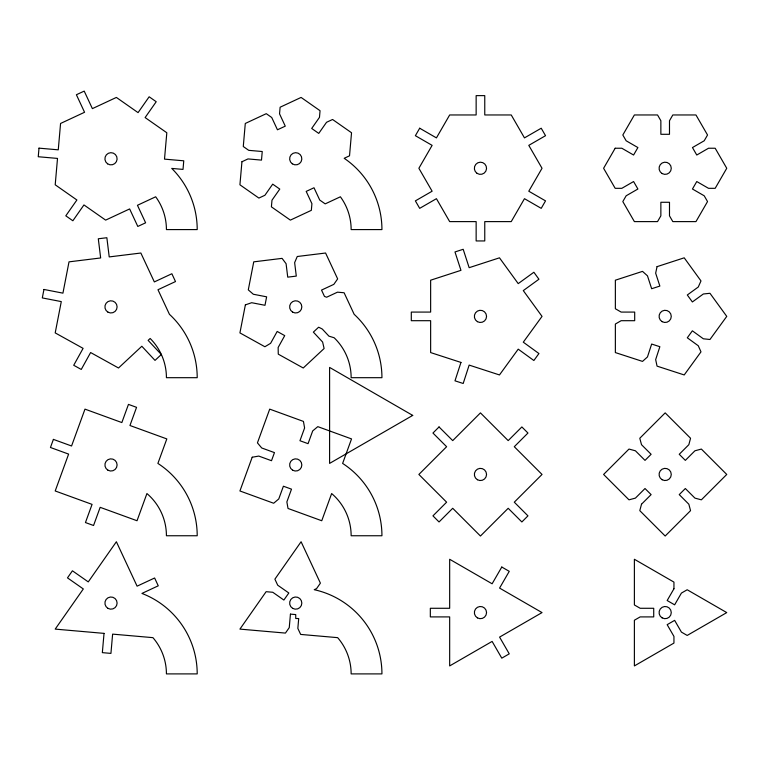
<?xml version="1.0" encoding="UTF-8"?>
<svg xmlns="http://www.w3.org/2000/svg" width="765" height="765" viewBox="0 0 765 765"><rect width="100%" height="100%" fill="white"/><g stroke="black" fill="none" stroke-linecap="round" stroke-linejoin="round"><path stroke-width="1.15" d="M39.005 148.152L38.25 156.739L57.509 158.422L55.204 184.795L76.892 199.99L65.8 215.826L72.866 220.769L83.949 204.934L105.637 220.119L129.639 208.931L137.805 226.45L145.618 222.806L137.451 205.288L155.678 196.787A55.415 55.415 0 0 1 166.426 229.586L197.207 229.586A86.206 86.206 0 0 0 171.752 168.415L183.017 169.4L183.763 160.813L164.504 159.13L166.818 132.756L145.12 117.571L156.213 101.726L149.156 96.782L138.063 112.627L116.376 97.432L92.383 108.63L84.207 91.102L76.395 94.745L84.561 112.273L60.569 123.461L58.264 149.835L39.005 148.152M104.03 633.382L102.347 652.641L110.935 653.396L112.618 634.128L152.933 637.656A55.415 55.415 0 0 1 166.426 673.898L197.207 673.898A86.206 86.206 0 0 0 141.927 593.43L158.259 585.808L154.616 577.996L137.088 586.172L116.376 541.744L88.262 581.897L72.426 570.805L67.483 577.871L83.318 588.954L55.204 629.107L104.03 633.382M241.941 161.74L239.923 184.795L258.886 198.078L264.929 195.257L272.703 184.145L279.77 189.089L271.986 200.201L271.403 206.846L290.365 220.119L311.336 210.337L311.919 203.691L306.191 191.403L314.004 187.76L319.732 200.047L325.192 203.873L340.396 196.787A55.415 55.415 0 0 1 351.145 229.586L381.936 229.586A86.206 86.206 0 0 0 344.193 158.298L349.519 155.811L351.537 132.756L332.574 119.483L326.54 122.295L318.756 133.406L311.699 128.463L319.474 117.351L320.057 110.715L301.094 97.432L280.124 107.215L279.541 113.861L285.269 126.148L277.456 129.792L271.728 117.504L266.268 113.679L245.288 123.461L243.28 146.517L248.74 150.342L262.242 151.518L261.496 160.105L247.984 158.929L241.941 161.74M290.442 614.123L289.256 627.625L285.431 633.085L239.923 629.107L266.124 591.689L272.77 592.273L283.872 600.047L288.826 592.99L277.714 585.206L274.893 579.162L301.094 541.744L320.401 583.15L316.576 588.61L314.233 589.7A86.206 86.206 0 0 1 381.936 673.898L351.145 673.898A55.415 55.415 0 0 0 337.661 637.656L300.664 634.424L297.843 628.381L298.704 618.56L295.73 618.483L295.73 614.582L290.442 614.123M43.949 289.457L42.305 297.92L61.286 301.601L55.204 332.899L83.089 348.362L73.717 365.268L81.253 369.447L90.624 352.541L118.508 367.994L141.831 346.249L155.018 360.392L161.319 354.511L148.133 340.368L150.169 338.474A55.415 55.415 0 0 1 166.426 377.69L197.207 377.69A86.206 86.206 0 0 0 169.438 314.31L157.972 289.734L175.501 281.558L171.857 273.746L154.339 281.922L140.856 253.024L109.213 256.916L106.861 237.724L98.302 238.776L100.655 257.958L69.013 261.85L62.931 293.148L43.949 289.457M245.374 304.881L239.923 332.899L264.891 346.746L270.609 343.313L277.188 331.446L284.723 335.625L278.144 347.492L278.269 354.157L303.236 367.994L324.111 348.524L322.61 342.031L313.363 332.115L318.613 327.219A55.415 55.415 0 0 1 322.314 329.065L328.921 336.151L334.142 337.748A55.415 55.415 0 0 1 351.145 377.69L381.936 377.69A86.206 86.206 0 0 0 354.157 314.31L344.107 292.756L337.47 292.173L326.645 297.222L324.484 296.428L321.53 290.088L333.827 284.36L337.652 278.9L325.584 253.024L297.25 256.505L294.64 262.644L296.294 276.098L287.736 277.15L286.081 263.695L282.075 258.369L253.741 261.85L248.29 289.868L253.32 294.248L266.631 296.83L264.986 305.292L251.675 302.711L245.374 304.881M657.049 266.65L655.662 273.172L659.86 286.072L651.656 288.73L647.467 275.83L642.514 271.374L615.366 280.2L615.366 308.744L621.132 312.082L634.692 312.082L634.692 320.698L621.132 320.698L615.366 324.035L615.366 352.579L642.514 361.405L647.467 356.939L651.656 344.049L659.86 346.708L655.662 359.607L657.049 366.129L684.206 374.946L700.989 351.852L698.273 345.761L687.305 337.795L692.373 330.815L703.341 338.79L709.968 339.488L726.75 316.385L709.968 293.291L703.341 293.99L692.373 301.955L687.305 294.984L698.273 287.018L700.989 280.927L684.206 257.824L657.049 266.65M641.519 504.202L639.789 510.638L665.177 536.026L690.556 510.638L688.835 504.202L679.244 494.611L685.335 488.519L694.926 498.111L701.371 499.832L726.75 474.453L701.371 449.065L694.926 450.795L685.335 460.377L679.244 454.286L688.835 444.695L690.556 438.259L665.177 412.88L639.789 438.259L641.519 444.695L651.111 454.286L645.01 460.377L635.419 450.795L628.983 449.065L603.604 474.453L628.983 499.832L635.419 498.111L645.01 488.519L651.111 494.611L641.519 504.202M460.96 362.428L454.984 380.817L463.188 383.485L469.155 365.096L499.478 374.946L518.221 349.156L533.865 360.516L538.933 353.545L523.289 342.185L542.031 316.385L523.289 290.595L538.933 279.235L533.865 272.254L518.221 283.624L499.478 257.824L469.155 267.683L463.188 249.294L454.984 251.953L460.96 270.341L430.638 280.2L430.638 312.082L411.302 312.082L411.302 320.698L430.638 320.698L430.638 352.579L460.96 362.428M53.397 439.387L50.452 447.487L68.621 454.104L55.204 490.967L92.068 504.384L85.451 522.552L93.55 525.498L100.167 507.329L137.031 520.745L146.928 493.549A55.415 55.415 0 0 1 166.426 535.749L197.207 535.749A86.206 86.206 0 0 0 157.896 463.418L166.818 438.919L129.954 425.503L136.562 407.334L128.463 404.389L121.845 422.557L84.982 409.132L71.566 445.995L53.397 439.387M252.201 457.231L239.923 490.967L273.66 503.246L278.766 498.952L283.404 486.215L291.503 489.16L286.865 501.907L288.022 508.467L321.749 520.745L331.647 493.549A55.415 55.415 0 0 1 351.145 535.749L381.936 535.749A86.206 86.206 0 0 0 342.624 463.418L351.537 438.919L317.8 426.641L312.694 430.925L308.056 443.671L299.957 440.726L304.594 427.979L303.437 421.41L269.71 409.132L257.432 442.868L261.716 447.974L274.463 452.612L271.508 460.712L258.771 456.074L252.201 457.231M419.689 128.224L415.376 135.692L432.12 145.36L418.876 168.281L432.12 191.212L415.376 200.879L419.689 208.348L436.433 198.68L449.667 221.611L476.146 221.611L476.146 240.946L484.761 240.946L484.761 221.611L511.24 221.611L524.474 198.68L541.218 208.348L545.531 200.879L528.787 191.212L542.031 168.281L528.787 145.36L545.531 135.692L541.218 128.224L524.474 137.891L511.24 114.96L484.761 114.96L484.761 95.625L476.146 95.625L476.146 114.96L449.667 114.96L436.433 137.891L419.689 128.224M615.175 148.238L603.604 168.281L615.175 188.324L621.84 188.324L633.583 181.544L637.895 189.012L626.153 195.792L622.815 201.568L634.386 221.611L657.537 221.611L660.864 215.835L660.864 202.276L669.49 202.276L669.49 215.835L672.818 221.611L695.959 221.611L707.539 201.568L704.202 195.792L692.459 189.012L696.772 181.544L708.514 188.324L715.179 188.324L726.75 168.281L715.179 148.238L708.514 148.238L696.772 155.027L692.459 147.559L704.202 140.779L707.539 135.003L695.959 114.96L672.818 114.96L669.49 120.736L669.49 134.296L660.864 134.296L660.864 120.736L657.537 114.96L634.386 114.96L622.815 135.003L626.153 140.779L637.895 147.559L633.583 155.027L621.84 148.238L615.175 148.238M501.783 567.037L492.115 583.781L449.667 559.272L449.667 608.28L430.332 608.28L430.332 616.906L449.667 616.906L449.667 665.923L492.115 641.414L501.783 658.158L509.251 653.846L499.583 637.102L542.031 612.593L499.583 588.084L509.251 571.34L501.783 567.037M673.946 588.773L667.166 600.525L674.634 604.828L681.414 593.085L687.19 589.758L726.75 612.593L687.19 635.438L681.414 632.1L674.634 620.358L667.166 624.67L673.946 636.413L673.946 643.078L634.386 665.923L634.386 620.233L640.162 616.906L653.721 616.906L653.721 608.28L640.162 608.28L634.386 604.952L634.386 559.272L673.946 582.108L673.946 588.773M439.043 426.947L432.952 433.038L446.617 446.712L418.876 474.453L446.617 502.184L432.952 515.859L439.043 521.96L452.717 508.285L480.449 536.026L508.19 508.285L521.864 521.96L527.955 515.859L514.29 502.184L542.031 474.453L514.29 446.712L527.955 433.038L521.864 426.947L508.19 440.611L480.449 412.88L452.717 440.611L439.043 426.947M412.718 415.405L329.6 463.399L329.6 367.42L412.718 415.405M292.316 163.825A6.091 6.091 0 0 0 301.812 159.216A6.091 6.091 0 0 0 293.072 153.296A6.091 6.091 0 0 0 292.316 163.825M477.035 173.33A6.091 6.091 0 0 0 486.53 168.721A6.091 6.091 0 0 0 477.79 162.802A6.091 6.091 0 0 0 477.035 173.33M662.127 173.559A6.091 6.091 0 0 0 671.268 168.281A6.091 6.091 0 0 0 662.127 163.002A6.091 6.091 0 0 0 662.127 173.559M107.961 312.158A6.091 6.091 0 0 0 117.102 306.88A6.091 6.091 0 0 0 107.961 301.601A6.091 6.091 0 0 0 107.961 312.158M292.679 312.158A6.091 6.091 0 0 0 301.831 306.88A6.091 6.091 0 0 0 292.679 301.601A6.091 6.091 0 0 0 292.679 312.158M477.408 321.663A6.091 6.091 0 0 0 486.55 316.385A6.091 6.091 0 0 0 477.408 311.106A6.091 6.091 0 0 0 477.408 321.663M662.127 321.663A6.091 6.091 0 0 0 671.268 316.385A6.091 6.091 0 0 0 662.127 311.106A6.091 6.091 0 0 0 662.127 321.663M107.961 470.217A6.091 6.091 0 0 0 117.102 464.938A6.091 6.091 0 0 0 107.961 459.66A6.091 6.091 0 0 0 107.961 470.217M292.679 470.217A6.091 6.091 0 0 0 301.831 464.938A6.091 6.091 0 0 0 292.679 459.66A6.091 6.091 0 0 0 292.679 470.217M477.408 479.732A6.091 6.091 0 0 0 486.55 474.453A6.091 6.091 0 0 0 477.408 469.175A6.091 6.091 0 0 0 477.408 479.732M662.127 479.732A6.091 6.091 0 0 0 671.268 474.453A6.091 6.091 0 0 0 662.127 469.175A6.091 6.091 0 0 0 662.127 479.732M107.961 608.366A6.091 6.091 0 0 0 117.102 603.088A6.091 6.091 0 0 0 107.961 597.809A6.091 6.091 0 0 0 107.961 608.366M292.679 608.366A6.091 6.091 0 0 0 301.831 603.088A6.091 6.091 0 0 0 292.679 597.809A6.091 6.091 0 0 0 292.679 608.366M477.408 617.871A6.091 6.091 0 0 0 486.55 612.593A6.091 6.091 0 0 0 477.408 607.314A6.091 6.091 0 0 0 477.408 617.871M662.127 617.871A6.091 6.091 0 0 0 671.268 612.593A6.091 6.091 0 0 0 662.127 607.314A6.091 6.091 0 0 0 662.127 617.871M107.588 163.825A6.091 6.091 0 0 0 117.093 159.216A6.091 6.091 0 0 0 108.343 153.296A6.091 6.091 0 0 0 107.588 163.825"/></g></svg>
